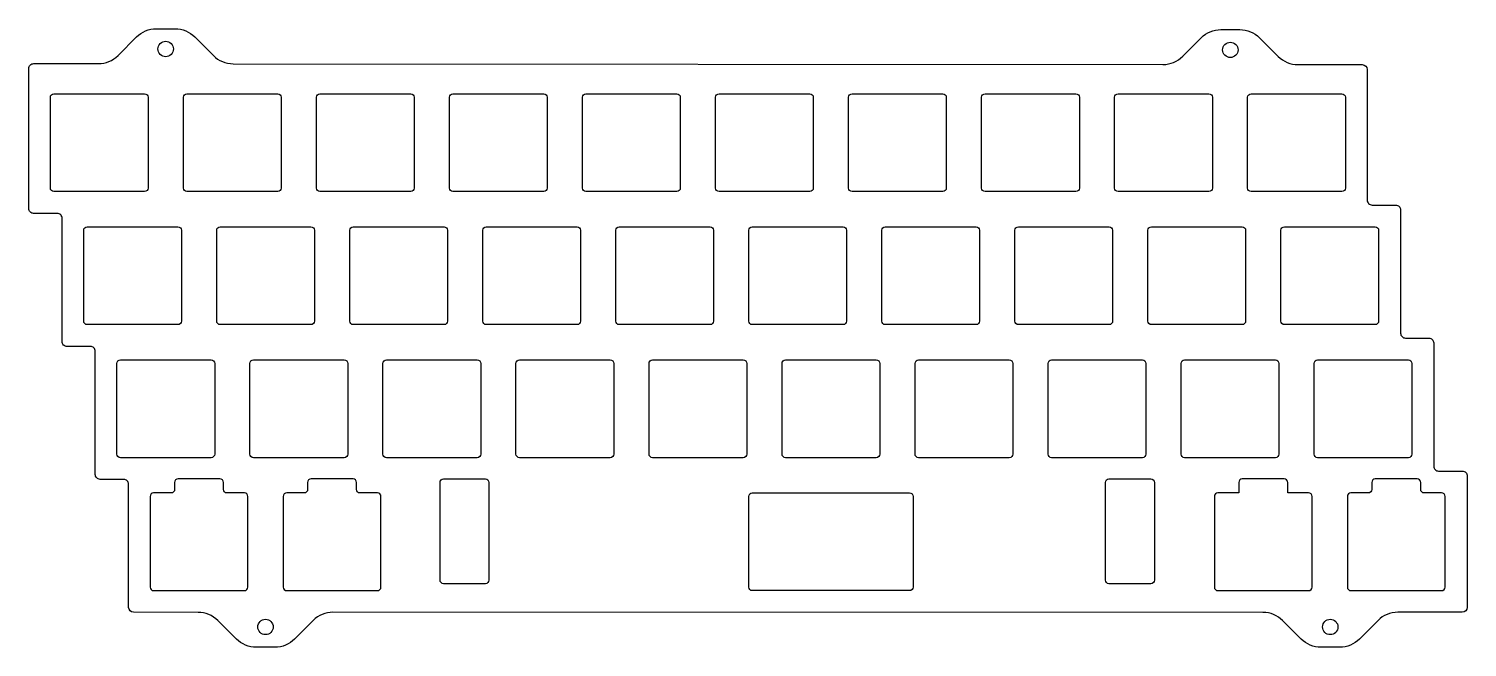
# Model space of a CAD drawing. Header units: millimetres. Extents: x -1 to 205, y -82 to 7.
import ezdxf

# ---------------------------------------------------------------- set-up
doc = ezdxf.new("R2010")
doc.units = ezdxf.units.MM
doc.layers.get('0').update_dxf_attribs({"linetype": 'CONTINUOUS'})

msp = doc.modelspace()

# ---------------------------------------------------------------- linework, layer by layer
for points in [[(-0.58, 1.1, -0.414432), (0.13, 1.8), (9.38, 1.79, 0.199106), (12.21, 2.96), (14.86, 5.61, -0.198912), (17.69, 6.79), (20.37, 6.79, -0.198912), (23.2, 5.61), (25.86, 2.95, 0.198708), (28.69, 1.78), (161.85, 1.67, 0.199117), (164.68, 2.84), (167.33, 5.49, -0.198912), (170.16, 6.66), (172.85, 6.66, -0.198912), (175.68, 5.49), (178.34, 2.83, 0.198718), (181.17, 1.66), (190.4, 1.65, -0.413995), (191.1, 0.95), (191.1, -17.75, 0.414214), (191.8, -18.45), (195.18, -18.45, -0.414214), (195.88, -19.15), (195.88, -36.8, 0.414214), (196.58, -37.5), (199.93, -37.5, -0.414214), (200.62, -38.2), (200.62, -55.85, 0.414214), (201.32, -56.55), (204.72, -56.55, -0.4144), (205.42, -57.25), (205.41, -76.07, -0.414196), (204.71, -76.77), (195.48, -76.76, 0.199062), (192.65, -77.94), (189.99, -80.6, -0.198912), (187.16, -81.77), (184.47, -81.77, -0.198912), (181.64, -80.6), (178.99, -77.95, 0.198888), (176.17, -76.78), (42.99, -76.76, 0.198936), (40.16, -77.94), (37.5, -80.6, -0.198912), (34.67, -81.77), (31.99, -81.77, -0.198912), (29.16, -80.6), (26.51, -77.95, 0.198772), (23.68, -76.78), (14.42, -76.77, -0.414055), (13.73, -76.07), (13.73, -58.43, 0.414214), (13.03, -57.73), (9.65, -57.73, -0.414214), (8.95, -57.03), (8.95, -39.4, 0.414214), (8.25, -38.7), (4.9, -38.7, -0.414214), (4.2, -38), (4.2, -20.35, 0.414214), (3.5, -19.65), (0.12, -19.65, -0.414214), (-0.58, -18.95)], [(16.52, -16.02, -0.414214), (16.02, -16.53), (3.02, -16.53, -0.414214), (2.52, -16.02), (2.52, -3.03, -0.414214), (3.02, -2.53), (16.02, -2.53, -0.414214), (16.52, -3.03)], [(35.08, -2.53, -0.414214), (35.58, -3.03), (35.58, -16.02, -0.414214), (35.08, -16.53), (22.07, -16.53, -0.414214), (21.58, -16.02), (21.58, -3.03, -0.414214), (22.07, -2.53)], [(40.62, -3.03, -0.414214), (41.12, -2.53), (54.13, -2.53, -0.414214), (54.62, -3.03), (54.62, -16.02, -0.414214), (54.13, -16.53), (41.12, -16.53, -0.414214), (40.62, -16.02)], [(73.67, -16.02, -0.414214), (73.17, -16.53), (60.17, -16.53, -0.414214), (59.68, -16.02), (59.68, -3.03, -0.414214), (60.17, -2.53), (73.17, -2.53, -0.414214), (73.67, -3.03)], [(79.22, -16.53, -0.414214), (78.72, -16.02), (78.72, -3.03, -0.414214), (79.22, -2.53), (92.22, -2.53, -0.414214), (92.73, -3.03), (92.73, -16.02, -0.414214), (92.22, -16.53)], [(97.78, -3.03, -0.414214), (98.28, -2.53), (111.28, -2.53, -0.414214), (111.78, -3.03), (111.78, -16.02, -0.414214), (111.28, -16.53), (98.28, -16.53, -0.414214), (97.78, -16.02)], [(117.33, -16.53, -0.414214), (116.83, -16.02), (116.83, -3.03, -0.414214), (117.33, -2.53), (130.32, -2.53, -0.414214), (130.82, -3.03), (130.82, -16.02, -0.414214), (130.32, -16.53)], [(149.88, -16.02, -0.414214), (149.38, -16.53), (136.38, -16.53, -0.414214), (135.88, -16.02), (135.88, -3.03, -0.414214), (136.38, -2.53), (149.38, -2.53, -0.414214), (149.88, -3.03)], [(154.93, -3.03, -0.414214), (155.43, -2.53), (168.43, -2.53, -0.414214), (168.93, -3.03), (168.93, -16.02, -0.414214), (168.43, -16.53), (155.43, -16.53, -0.414214), (154.93, -16.02)], [(187.97, -16.02, -0.414214), (187.47, -16.53), (174.48, -16.53, -0.414214), (173.98, -16.02), (173.98, -3.03, -0.414214), (174.48, -2.53), (187.47, -2.53, -0.414214), (187.97, -3.03)], [(7.79, -35.58, -0.414214), (7.29, -35.08), (7.29, -22.07, -0.414214), (7.79, -21.58), (20.79, -21.58, -0.414214), (21.29, -22.07), (21.29, -35.08, -0.414214), (20.79, -35.58)], [(39.84, -21.58, -0.414214), (40.34, -22.07), (40.34, -35.08, -0.414214), (39.84, -35.58), (26.84, -35.58, -0.414214), (26.34, -35.08), (26.34, -22.07, -0.414214), (26.84, -21.58)], [(45.89, -35.58, -0.414214), (45.39, -35.08), (45.39, -22.07, -0.414214), (45.89, -21.58), (58.89, -21.58, -0.414214), (59.39, -22.07), (59.39, -35.08, -0.414214), (58.89, -35.58)], [(64.94, -35.58, -0.414214), (64.44, -35.08), (64.44, -22.07, -0.414214), (64.94, -21.58), (77.94, -21.58, -0.414214), (78.44, -22.07), (78.44, -35.08, -0.414214), (77.94, -35.58)], [(97.49, -35.08, -0.414214), (96.99, -35.58), (83.99, -35.58, -0.414214), (83.49, -35.08), (83.49, -22.07, -0.414214), (83.99, -21.58), (96.99, -21.58, -0.414214), (97.49, -22.07)], [(116.04, -21.58, -0.414214), (116.54, -22.07), (116.54, -35.08, -0.414214), (116.04, -35.58), (103.04, -35.58, -0.414214), (102.54, -35.08), (102.54, -22.07, -0.414214), (103.04, -21.58)], [(135.59, -35.08, -0.414214), (135.09, -35.58), (122.09, -35.58, -0.414214), (121.59, -35.08), (121.59, -22.07, -0.414214), (122.09, -21.58), (135.09, -21.58, -0.414214), (135.59, -22.07)], [(141.14, -35.58, -0.414214), (140.64, -35.08), (140.64, -22.07, -0.414214), (141.14, -21.58), (154.14, -21.58, -0.414214), (154.64, -22.07), (154.64, -35.08, -0.414214), (154.14, -35.58)], [(173.19, -21.58, -0.414214), (173.69, -22.07), (173.69, -35.08, -0.414214), (173.19, -35.58), (160.19, -35.58, -0.414214), (159.69, -35.08), (159.69, -22.07, -0.414214), (160.19, -21.58)], [(179.24, -35.58, -0.414214), (178.74, -35.08), (178.74, -22.07, -0.414214), (179.24, -21.58), (192.24, -21.58, -0.414214), (192.74, -22.07), (192.74, -35.08, -0.414214), (192.24, -35.58)], [(12.55, -54.63, -0.414214), (12.05, -54.13), (12.05, -41.12, -0.414214), (12.55, -40.63), (25.55, -40.63, -0.414214), (26.05, -41.12), (26.05, -54.13, -0.414214), (25.55, -54.63)], [(45.1, -54.13, -0.414214), (44.6, -54.63), (31.6, -54.63, -0.414214), (31.1, -54.13), (31.1, -41.12, -0.414214), (31.6, -40.63), (44.6, -40.63, -0.414214), (45.1, -41.12)], [(64.15, -54.13, -0.414214), (63.65, -54.63), (50.65, -54.63, -0.414214), (50.15, -54.13), (50.15, -41.12, -0.414214), (50.65, -40.63), (63.65, -40.63, -0.414214), (64.15, -41.12)], [(82.7, -40.63, -0.414214), (83.2, -41.12), (83.2, -54.13, -0.414214), (82.7, -54.63), (69.7, -54.63, -0.414214), (69.2, -54.13), (69.2, -41.12, -0.414214), (69.7, -40.63)], [(88.75, -54.63, -0.414214), (88.25, -54.13), (88.25, -41.12, -0.414214), (88.75, -40.63), (101.75, -40.63, -0.414214), (102.25, -41.12), (102.25, -54.13, -0.414214), (101.75, -54.63)], [(107.8, -54.63, -0.414214), (107.3, -54.13), (107.3, -41.12, -0.414214), (107.8, -40.63), (120.8, -40.63, -0.414214), (121.3, -41.12), (121.3, -54.13, -0.414214), (120.8, -54.63)], [(126.35, -41.12, -0.414214), (126.85, -40.63), (139.85, -40.63, -0.414214), (140.35, -41.12), (140.35, -54.13, -0.414214), (139.85, -54.63), (126.85, -54.63, -0.414214), (126.35, -54.13)], [(158.9, -40.63, -0.414214), (159.4, -41.12), (159.4, -54.13, -0.414214), (158.9, -54.63), (145.9, -54.63, -0.414214), (145.4, -54.13), (145.4, -41.12, -0.414214), (145.9, -40.63)], [(177.95, -40.63, -0.414214), (178.45, -41.12), (178.45, -54.13, -0.414214), (177.95, -54.63), (164.95, -54.63, -0.414214), (164.45, -54.13), (164.45, -41.12, -0.414214), (164.95, -40.63)], [(197.5, -54.13, -0.414214), (197, -54.63), (184, -54.63, -0.414214), (183.5, -54.13), (183.5, -41.12, -0.414214), (184, -40.63), (197, -40.63, -0.414214), (197.5, -41.12)], [(20.31, -59.18, -0.414214), (19.81, -59.68), (17.31, -59.68, 0.414214), (16.81, -60.17), (16.81, -73.17, 0.414214), (17.31, -73.67), (30.31, -73.67, 0.414214), (30.81, -73.17), (30.81, -60.17, 0.414214), (30.31, -59.68), (27.81, -59.68, -0.414214), (27.31, -59.18), (27.31, -58.17, 0.414214), (26.81, -57.68), (20.81, -57.68, 0.414214), (20.31, -58.17)], [(39.36, -59.18, -0.414214), (38.86, -59.68), (36.36, -59.68, 0.414214), (35.86, -60.17), (35.86, -73.17, 0.414214), (36.36, -73.67), (49.36, -73.67, 0.414214), (49.86, -73.17), (49.86, -60.17, 0.414214), (49.36, -59.68), (46.86, -59.68, -0.414214), (46.36, -59.18), (46.36, -58.17, 0.414214), (45.86, -57.68), (39.86, -57.68, 0.414214), (39.36, -58.17)], [(58.82, -57.68), (64.82, -57.68, -0.414214), (65.32, -58.17), (65.32, -72.17, -0.414214), (64.82, -72.67), (58.82, -72.67, -0.414214), (58.32, -72.17), (58.32, -58.17, -0.414214)], [(154.12, -57.68), (160.12, -57.68, -0.414214), (160.62, -58.17), (160.62, -72.17, -0.414214), (160.12, -72.67), (154.12, -72.67, -0.414214), (153.62, -72.17), (153.62, -58.17, -0.414214)], [(172.71, -59.68), (169.71, -59.68, 0.414214), (169.21, -60.17), (169.21, -73.17, 0.414214), (169.71, -73.67), (182.71, -73.67, 0.414214), (183.21, -73.17), (183.21, -60.17, 0.414214), (182.71, -59.68), (179.71, -59.68), (179.71, -58.17, 0.414214), (179.21, -57.68), (173.21, -57.68, 0.414214), (172.71, -58.17)], [(199.26, -59.68, -0.414214), (198.76, -59.18), (198.76, -58.17, 0.414214), (198.26, -57.68), (192.26, -57.68, 0.414214), (191.76, -58.17), (191.76, -59.18, -0.414214), (191.26, -59.68), (188.76, -59.68, 0.414214), (188.26, -60.17), (188.26, -73.17, 0.414214), (188.76, -73.67), (201.76, -73.67, 0.414214), (202.26, -73.17), (202.26, -60.17, 0.414214), (201.76, -59.68)], [(103.04, -73.67, -0.414214), (102.54, -73.17), (102.54, -60.17, -0.414214), (103.04, -59.68), (125.56, -59.68, -0.414214), (126.06, -60.17), (126.06, -73.17, -0.414214), (125.56, -73.67)]]:
    msp.add_lwpolyline(points, format="xyb", close=True)
for centre in [(19.03, 3.89), (171.5, 3.76), (33.33, -78.87), (185.81, -78.87)]:
    msp.add_circle(centre, 1.1)

doc.saveas('drawing.dxf')
